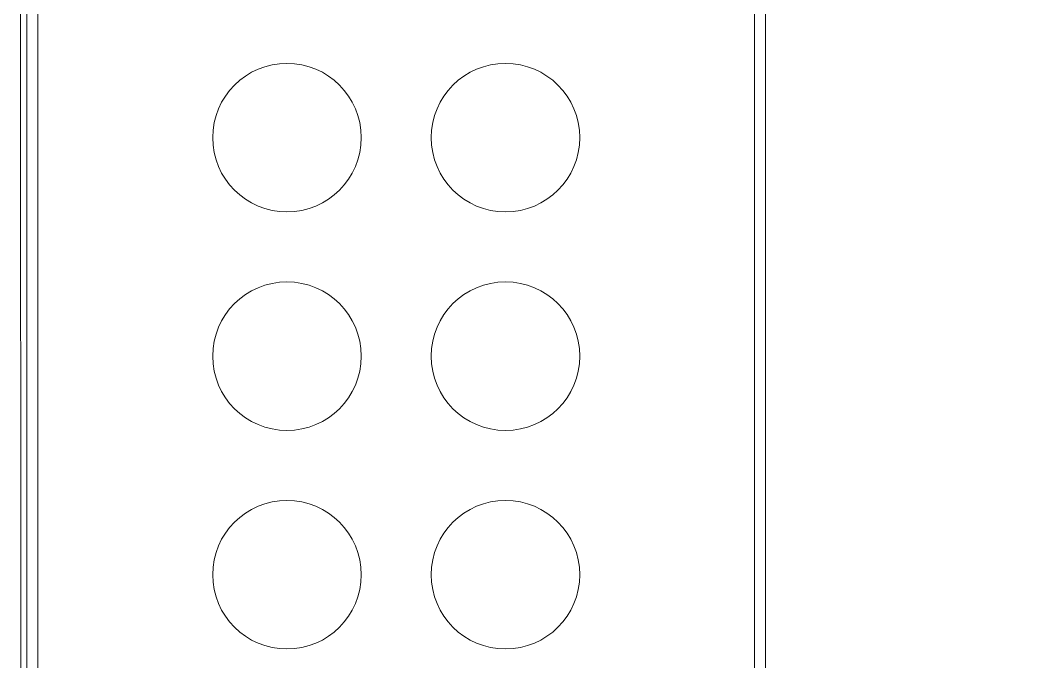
# Model space of a CAD drawing. Header units: millimetres. Extents: x -86 to 67, y -55 to 52.
# Drawn here: x -63.16 to -51.31, y -4.96 to 2.49 of the extents above; entities that cross this region are included whole.
import ezdxf

# ---------------------------------------------------------------- set-up
doc = ezdxf.new("R2010")
doc.units = ezdxf.units.MM
doc.header["$MEASUREMENT"] = 0
for name, color, linetype in [('BG_OUTLINE', 7, 'Continuous'), ('PG_SILKSCREEN_TOP', 7, 'Continuous'), ('PIN_TOP', 7, 'Continuous')]:
    doc.layers.add(name, color=color, linetype=linetype)

msp = doc.modelspace()

# ---------------------------------------------------------------- linework, layer by layer
at = {"layer": 'BG_OUTLINE', "color": 3, "lineweight": 9}
msp.add_open_spline([(-60.0926, 34.7331), (-60.0926, 34.7331), (63.7724, 34.7331), (63.7724, 34.7331), (63.7724, 34.7331), (64.585, 34.7336), (65.3646, 34.4113), (65.9396, 33.837), (65.9396, 33.837), (66.5146, 33.2627), (66.8379, 32.4797), (66.8384, 31.667), (66.8384, 31.667), (66.8384, 31.667), (66.8412, -52.28), (66.8412, -52.28), (66.8412, -52.28), (66.8412, -52.28), (66.8384, -52.1933), (66.8384, -52.1933), (66.8384, -52.1933), (66.8389, -53.006), (66.5166, -53.7856), (65.9424, -54.3606), (65.9424, -54.3606), (65.3681, -54.9356), (64.585, -55.2589), (63.7724, -55.2594), (63.7724, -55.2594), (63.7724, -55.2594), (-60.1869, -55.2594), (-60.1869, -55.2594), (-60.1869, -55.2594), (-60.1869, -55.2594), (-60.0853, -55.2518), (-60.0853, -55.2518), (-60.0853, -55.2518), (-60.8979, -55.2523), (-61.6775, -54.9299), (-62.2525, -54.3557), (-62.2525, -54.3557), (-62.8275, -53.7814), (-63.1508, -52.9984), (-63.1513, -52.1857), (-63.1513, -52.1857), (-63.1513, -52.1857), (-63.1587, 31.667), (-63.1587, 31.667), (-63.1587, 31.667), (-63.1592, 32.4797), (-62.8369, 33.2593), (-62.2626, 33.8343), (-62.2626, 33.8343), (-61.6883, 34.4093), (-60.9053, 34.7326), (-60.0926, 34.7331)], degree=3, knots=[0, 0, 0, 0, 0.0714286, 0.0714286, 0.0714286, 0.0714286, 0.1428571, 0.1428571, 0.1428571, 0.1428571, 0.2142857, 0.2142857, 0.2142857, 0.2142857, 0.2857143, 0.2857143, 0.2857143, 0.2857143, 0.3571429, 0.3571429, 0.3571429, 0.3571429, 0.4285714, 0.4285714, 0.4285714, 0.4285714, 0.5, 0.5, 0.5, 0.5, 0.5714286, 0.5714286, 0.5714286, 0.5714286, 0.6428571, 0.6428571, 0.6428571, 0.6428571, 0.7142857, 0.7142857, 0.7142857, 0.7142857, 0.7857143, 0.7857143, 0.7857143, 0.7857143, 0.8571429, 0.8571429, 0.8571429, 0.8571429, 0.9285714, 0.9285714, 0.9285714, 0.9285714, 1, 1, 1, 1], dxfattribs=at)
at = {"layer": 'PG_SILKSCREEN_TOP', "color": 6, "lineweight": 9}
for points in [[(-62.9565, -39.6013), (-62.9565, -39.6013), (-63.0835, -39.6013), (-63.0835, -39.6013), (-63.0835, -39.6013), (-63.0835, -39.6013), (-63.0835, 18.9985), (-63.0835, 18.9985), (-63.0835, 18.9985), (-63.0835, 18.9985), (-62.9565, 18.9985), (-62.9565, 18.9985), (-62.9565, 18.9985), (-62.9565, 18.9985), (-62.9565, -39.6013), (-62.9565, -39.6013)], [(-54.6233, 18.9985), (-54.6233, 18.9985), (-54.4963, 18.9985), (-54.4963, 18.9985), (-54.4963, 18.9985), (-54.4963, 18.9985), (-54.4963, -8.0014), (-54.4963, -8.0014), (-54.4963, -8.0014), (-54.4963, -8.0014), (-54.6233, -8.0014), (-54.6233, -8.0014), (-54.6233, -8.0014), (-54.6233, -8.0014), (-54.6233, 18.9985), (-54.6233, 18.9985)]]:
    msp.add_open_spline(points, degree=3, knots=[0, 0, 0, 0, 0.25, 0.25, 0.25, 0.25, 0.5, 0.5, 0.5, 0.5, 0.75, 0.75, 0.75, 0.75, 1, 1, 1, 1], dxfattribs=at)
at = {"layer": 'PIN_TOP', "lineweight": 9}
for points in [[(-59.1963, 1.1286), (-59.1963, 1.6056), (-59.5829, 1.9922), (-60.0599, 1.9922), (-60.0599, 1.9922), (-60.5368, 1.9922), (-60.9235, 1.6056), (-60.9235, 1.1286), (-60.9235, 1.1286), (-60.9235, 0.6517), (-60.5368, 0.265), (-60.0599, 0.265), (-60.0599, 0.265), (-59.5829, 0.265), (-59.1963, 0.6517), (-59.1963, 1.1286)], [(-56.6563, 1.1286), (-56.6563, 1.6056), (-57.0429, 1.9922), (-57.5199, 1.9922), (-57.5199, 1.9922), (-57.9968, 1.9922), (-58.3835, 1.6056), (-58.3835, 1.1286), (-58.3835, 1.1286), (-58.3835, 0.6517), (-57.9968, 0.265), (-57.5199, 0.265), (-57.5199, 0.265), (-57.0429, 0.265), (-56.6563, 0.6517), (-56.6563, 1.1286)], [(-59.1963, -1.4114), (-59.1963, -0.9344), (-59.5829, -0.5478), (-60.0599, -0.5478), (-60.0599, -0.5478), (-60.5368, -0.5478), (-60.9235, -0.9344), (-60.9235, -1.4114), (-60.9235, -1.4114), (-60.9235, -1.8883), (-60.5368, -2.275), (-60.0599, -2.275), (-60.0599, -2.275), (-59.5829, -2.275), (-59.1963, -1.8883), (-59.1963, -1.4114)], [(-56.6563, -1.4114), (-56.6563, -0.9344), (-57.0429, -0.5478), (-57.5199, -0.5478), (-57.5199, -0.5478), (-57.9968, -0.5478), (-58.3835, -0.9344), (-58.3835, -1.4114), (-58.3835, -1.4114), (-58.3835, -1.8883), (-57.9968, -2.275), (-57.5199, -2.275), (-57.5199, -2.275), (-57.0429, -2.275), (-56.6563, -1.8883), (-56.6563, -1.4114)], [(-59.1963, -3.9514), (-59.1963, -3.4744), (-59.5829, -3.0878), (-60.0599, -3.0878), (-60.0599, -3.0878), (-60.5368, -3.0878), (-60.9235, -3.4744), (-60.9235, -3.9514), (-60.9235, -3.9514), (-60.9235, -4.4283), (-60.5368, -4.815), (-60.0599, -4.815), (-60.0599, -4.815), (-59.5829, -4.815), (-59.1963, -4.4283), (-59.1963, -3.9514)], [(-56.6563, -3.9514), (-56.6563, -3.4744), (-57.0429, -3.0878), (-57.5199, -3.0878), (-57.5199, -3.0878), (-57.9968, -3.0878), (-58.3835, -3.4744), (-58.3835, -3.9514), (-58.3835, -3.9514), (-58.3835, -4.4283), (-57.9968, -4.815), (-57.5199, -4.815), (-57.5199, -4.815), (-57.0429, -4.815), (-56.6563, -4.4283), (-56.6563, -3.9514)]]:
    msp.add_open_spline(points, degree=3, knots=[0, 0, 0, 0, 0.25, 0.25, 0.25, 0.25, 0.5, 0.5, 0.5, 0.5, 0.75, 0.75, 0.75, 0.75, 1, 1, 1, 1], dxfattribs=at)

doc.saveas('drawing.dxf')
